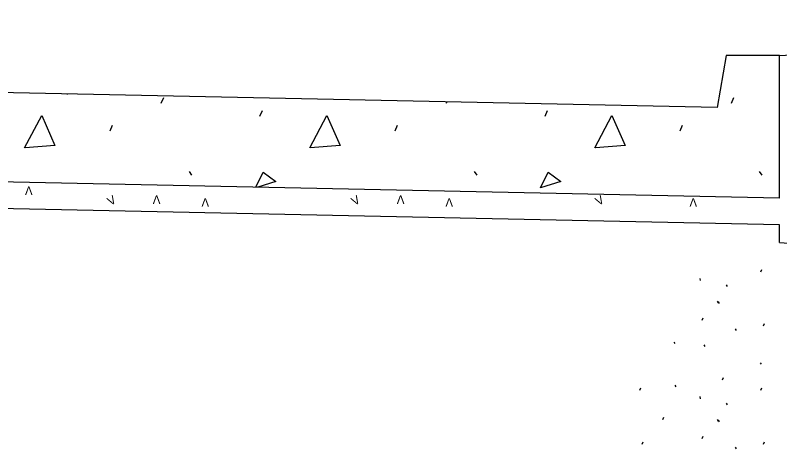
# Model space of a CAD drawing. Extents: x 997.6 to 1037, y 998.9 to 1022.7.
# Drawn here: x 1016.524 to 1018.312, y 1008.113 to 1009.125 of the extents above; entities that cross this region are included whole.
import ezdxf

# ---------------------------------------------------------------- set-up
doc = ezdxf.new("R2010")
doc.units = 0
doc.layers.add('Level 1', color=7, linetype='Continuous')

msp = doc.modelspace()

# ---------------------------------------------------------------- linework, layer by layer
at = {"layer": 'Level 1'}
for p, q in [((1018.3112, 1009.0317), (1020.5612, 1009.1254)), ((1018.1862, 1009.0317), (1018.1655, 1008.9097)), ((1018.3112, 1009.0317), (1018.1862, 1009.0317)), ((1018.3112, 1008.6983), (1018.3112, 1009.0317)), ((1018.1655, 1008.9097), (1015.1655, 1008.9722)), ((1016.6455, 1008.9413), (1016.6461, 1008.9404)), ((1016.8654, 1008.9203), (1016.8713, 1008.9337)), ((1017.5321, 1008.9203), (1017.5332, 1008.9228)), ((1018.1988, 1008.9203), (1018.2047, 1008.9337)), ((1017.0962, 1008.8894), (1017.1022, 1008.9027)), ((1017.7629, 1008.8894), (1017.7689, 1008.9027)), ((1016.7455, 1008.8554), (1016.7514, 1008.8687)), ((1017.4122, 1008.8554), (1017.4181, 1008.8687)), ((1018.0788, 1008.8554), (1018.0847, 1008.8687)), ((1018.3112, 1008.6983), (1015.1655, 1008.7637)), ((1016.9305, 1008.7607), (1016.9364, 1008.7518)), ((1017.5972, 1008.7607), (1017.6031, 1008.7518)), ((1018.2638, 1008.7607), (1018.2697, 1008.7518)), ((1018.3112, 1008.6358), (1015.1655, 1008.7013)), ((1018.3112, 1008.5941), (1018.3112, 1008.6358)), ((1018.3112, 1008.5941), (1022.0817, 1008.3652)), ((1018.2677, 1008.5258), (1018.2701, 1008.5312)), ((1018.1249, 1008.5107), (1018.1255, 1008.5056)), ((1018.1863, 1008.4952), (1018.1887, 1008.4917)), ((1018.1653, 1008.4572), (1018.1677, 1008.4536)), ((1018.1677, 1008.4557), (1018.17, 1008.4522)), ((1018.1303, 1008.4132), (1018.1327, 1008.4186)), ((1018.2737, 1008.3997), (1018.276, 1008.4049)), ((1018.2074, 1008.3927), (1018.2097, 1008.3892)), ((1018.0641, 1008.3617), (1018.0664, 1008.3582)), ((1018.134, 1008.3553), (1018.1364, 1008.3517)), ((1018.2657, 1008.3132), (1018.2682, 1008.3098)), ((1018.1777, 1008.2735), (1018.1801, 1008.2788)), ((1018.0662, 1008.2607), (1018.0687, 1008.2572)), ((1017.9842, 1008.2492), (1017.9865, 1008.2546)), ((1018.2677, 1008.2492), (1018.2701, 1008.2546)), ((1018.1249, 1008.2344), (1018.1255, 1008.2291)), ((1018.1863, 1008.2187), (1018.1887, 1008.2152)), ((1018.038, 1008.1806), (1018.0404, 1008.1859)), ((1018.1653, 1008.1806), (1018.1677, 1008.177)), ((1018.1677, 1008.1792), (1018.17, 1008.1757)), ((1018.1303, 1008.1367), (1018.1327, 1008.142)), ((1017.9901, 1008.1231), (1017.9924, 1008.1284)), ((1018.2737, 1008.1231), (1018.276, 1008.1284)), ((1018.2074, 1008.1162), (1018.2097, 1008.1126))]:
    msp.add_line(p, q, dxfattribs=at)
for points in [[(1016.5457, 1008.8154), (1016.5857, 1008.8909), (1016.6167, 1008.8213), (1016.5472, 1008.8154)], [(1017.2124, 1008.8154), (1017.2523, 1008.8909), (1017.2834, 1008.8213), (1017.2138, 1008.8154)], [(1017.8791, 1008.8154), (1017.919, 1008.8909), (1017.9501, 1008.8213), (1017.8805, 1008.8154)], [(1017.0867, 1008.7238), (1017.1037, 1008.7592), (1017.1332, 1008.737), (1017.0908, 1008.7237)], [(1017.7526, 1008.7222), (1017.7703, 1008.7592), (1017.7999, 1008.737), (1017.7526, 1008.7222)], [(1017.0905, 1008.7237), (1017.0904, 1008.7237)], [(1017.0906, 1008.7237), (1017.0905, 1008.7237)], [(1017.0907, 1008.7237), (1017.0906, 1008.7237)], [(1017.0907, 1008.7237), (1017.0907, 1008.7237)], [(1017.0908, 1008.7237), (1017.0907, 1008.7237)]]:
    msp.add_lwpolyline(points, dxfattribs=at)

# ---------------------------------------------------------------- texts
for rotation, p in [(180, (1016.5644, 1008.7254)), (30, (1016.7464, 1008.6796)), (180, (1016.8633, 1008.7048)), (180, (1016.9771, 1008.698)), (30, (1017.3171, 1008.6796)), (180, (1017.434, 1008.7048)), (180, (1017.5477, 1008.698)), (30, (1017.8877, 1008.6796)), (180, (1018.1184, 1008.698))]:
    msp.add_text('V', height=0.02, rotation=rotation, dxfattribs=at).set_placement(p)

doc.saveas('drawing.dxf')
